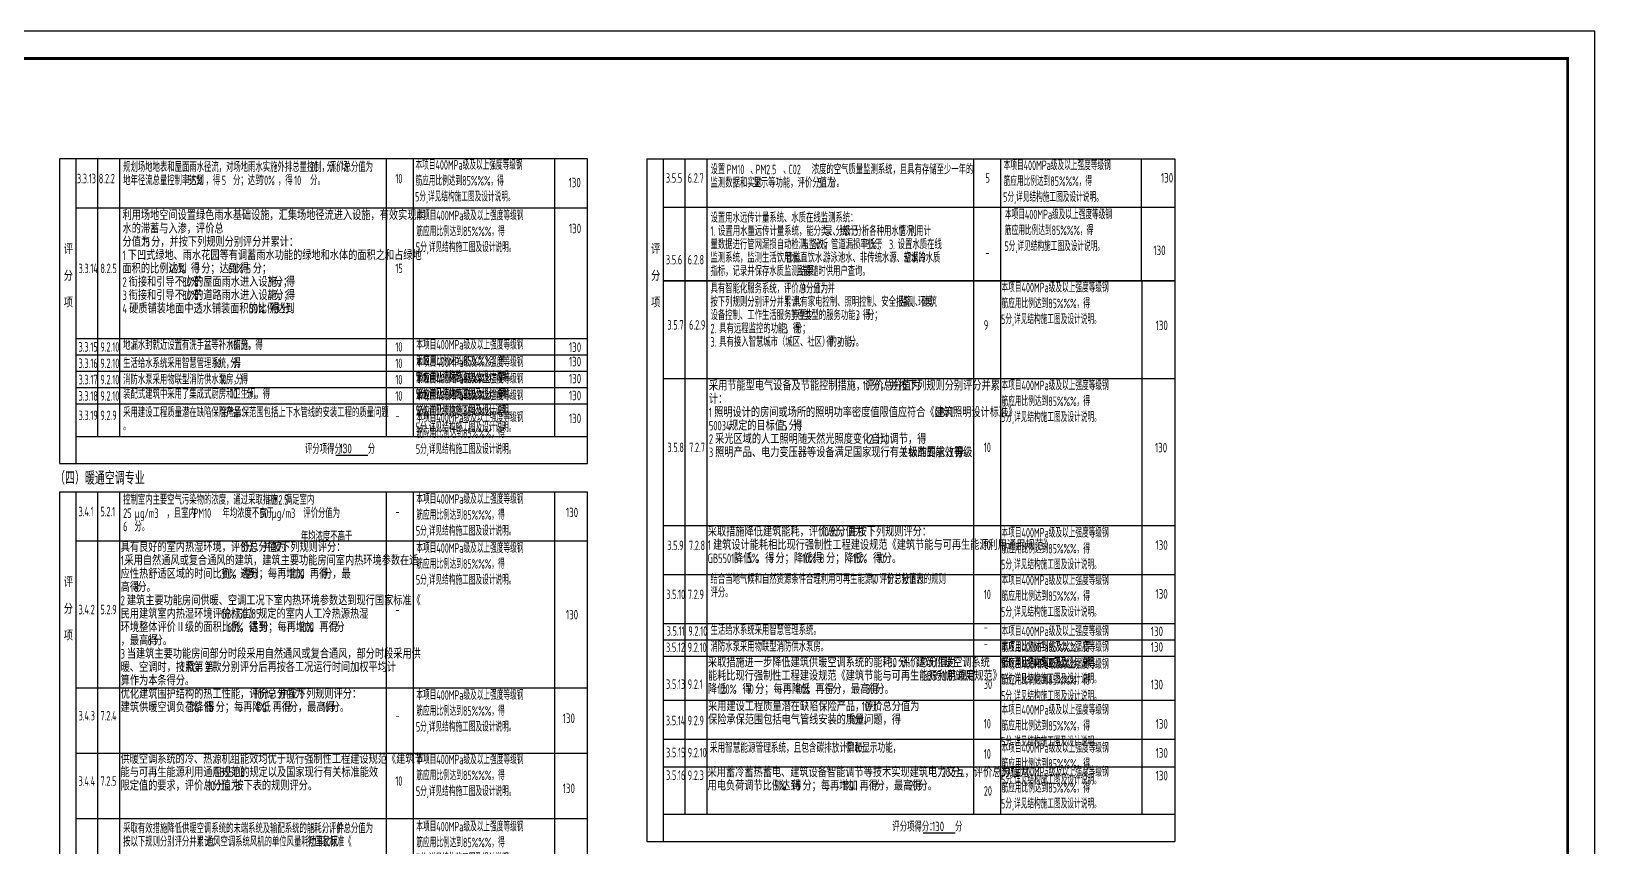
# Model space of a CAD drawing. Extents: x 555966 to 850266, y -53709 to 5691.
# Drawn here: x 708701 to 766166, y -24269 to 5691 of the extents above; entities that cross this region are included whole.
import ezdxf

# ---------------------------------------------------------------- set-up
doc = ezdxf.new("R2010")
doc.units = 0
doc.header["$LTSCALE"] = 1000
for name, color, linetype in [('A-Tab(建筑表格)', 7, 'Continuous'), ('A-TXT', 7, 'Continuous'), ('PUB_TEXT', 7, 'Continuous'), ('PUB_TITLE', 4, 'Continuous')]:
    doc.layers.add(name, color=color, linetype=linetype)
doc.styles.add('LJ_TXT', font='GBENOR', dxfattribs={"width": 0.8, "bigfont": 'GBCBIG'})
doc.styles.get("Standard").update_dxf_attribs({"font": 'GBENOR', "bigfont": 'GBCBIG'})

# ---------------------------------------------------------------- blocks, each defined once
blk = doc.blocks.new('AutoBlock_20250329_28', base_point=(722838, 606))
at = {"color": 1, "style": 'LJ_TXT', "width": 0.7}
for tag, p in [('3.3.13措施_001', (722824, 606)), ('3.3.13措施_002', (722824, 23)), ('3.3.13措施_003', (722807, -561))]:
    blk.add_attdef(tag, p, '', height=350, dxfattribs=at)
blk = doc.blocks.new('AutoBlock_20250329_29', base_point=(722867, -1252))
at = {"color": 1, "style": 'LJ_TXT', "width": 0.7}
for tag, p in [('3.3.14措施_001', (722854, -1252)), ('3.3.14措施_002', (722854, -1835)), ('3.3.14措施_003', (722837, -2419))]:
    blk.add_attdef(tag, p, '', height=350, dxfattribs=at)
blk = doc.blocks.new('AutoBlock_20250329_30', base_point=(722867, -6001))
at = {"color": 1, "style": 'LJ_TXT', "width": 0.7}
for tag, p in [('3.3.15措施_001', (722854, -6001)), ('3.3.15措施_002', (722854, -6585)), ('3.3.15措施_003', (722837, -7168))]:
    blk.add_attdef(tag, p, '', height=350, dxfattribs=at)
blk = doc.blocks.new('AutoBlock_20250329_31', base_point=(722867, -6642))
at = {"color": 1, "style": 'LJ_TXT', "width": 0.7}
for tag, p in [('3.3.16措施_001', (722854, -6642)), ('3.3.16措施_002', (722854, -7226)), ('3.3.16措施_003', (722837, -7809))]:
    blk.add_attdef(tag, p, '', height=350, dxfattribs=at)
blk = doc.blocks.new('AutoBlock_20250329_32', base_point=(722867, -7250))
at = {"color": 1, "style": 'LJ_TXT', "width": 0.7}
for tag, p in [('3.3.17措施_001', (722854, -7250)), ('3.3.17措施_002', (722854, -7833)), ('3.3.17措施_003', (722837, -8417))]:
    blk.add_attdef(tag, p, '', height=350, dxfattribs=at)
blk = doc.blocks.new('AutoBlock_20250329_33', base_point=(722867, -7866))
at = {"color": 1, "style": 'LJ_TXT', "width": 0.7}
for tag, p in [('3.3.18措施_001', (722854, -7866)), ('3.3.18措施_002', (722854, -8450)), ('3.3.18措施_003', (722837, -9033))]:
    blk.add_attdef(tag, p, '', height=350, dxfattribs=at)
blk = doc.blocks.new('AutoBlock_20250329_34', base_point=(722867, -8668))
at = {"color": 1, "style": 'LJ_TXT', "width": 0.7}
for tag, p in [('3.3.19措施_001', (722854, -8668)), ('3.3.19措施_002', (722854, -9251)), ('3.3.19措施_003', (722837, -9835))]:
    blk.add_attdef(tag, p, '', height=350, dxfattribs=at)
blk = doc.blocks.new('AutoBlock_20250329_35', base_point=(722867, -13472))
at = {"color": 1, "style": 'LJ_TXT', "width": 0.7}
for tag, p in [('3.4.2措施_001', (722854, -13472)), ('3.4.2措施_002', (722854, -14055)), ('3.4.2措施_003', (722837, -14639))]:
    blk.add_attdef(tag, p, '', height=350, dxfattribs=at)
blk = doc.blocks.new('AutoBlock_20250329_36', base_point=(722867, -18872))
at = {"color": 1, "style": 'LJ_TXT', "width": 0.7}
for tag, p in [('3.4.3措施_001', (722854, -18872)), ('3.4.3措施_002', (722854, -19456)), ('3.4.3措施_003', (722837, -20039))]:
    blk.add_attdef(tag, p, '', height=350, dxfattribs=at)
blk = doc.blocks.new('AutoBlock_20250329_37', base_point=(722867, -21239))
at = {"color": 1, "style": 'LJ_TXT', "width": 0.7}
for tag, p in [('3.4.4措施_001', (722854, -21239)), ('3.4.4措施_002', (722854, -21822)), ('3.4.4措施_003', (722837, -22406))]:
    blk.add_attdef(tag, p, '', height=350, dxfattribs=at)
blk = doc.blocks.new('AutoBlock_20250329_38', base_point=(722867, -23705))
at = {"color": 1, "style": 'LJ_TXT', "width": 0.7}
for tag, p in [('3.4.5措施_001', (722854, -23705)), ('3.4.5措施_002', (722854, -24288)), ('3.4.5措施_003', (722837, -24872))]:
    blk.add_attdef(tag, p, '', height=350, dxfattribs=at)
blk = doc.blocks.new('AutoBlock_20250329_49', base_point=(744454, 593))
at = {"color": 1, "style": 'LJ_TXT', "width": 0.7}
for tag, p in [('3.5.5措施_001', (744441, 593)), ('3.5.5措施_002', (744441, 10)), ('3.5.5措施_003', (744424, -574))]:
    blk.add_attdef(tag, p, '', height=350, dxfattribs=at)
blk = doc.blocks.new('AutoBlock_20250329_50', base_point=(744501, -1214))
at = {"color": 1, "style": 'LJ_TXT', "width": 0.7}
for tag, p in [('3.5.6措施_001', (744488, -1214)), ('3.5.6措施_002', (744488, -1797)), ('3.5.6措施_003', (744471, -2380))]:
    blk.add_attdef(tag, p, '', height=350, dxfattribs=at)
blk = doc.blocks.new('AutoBlock_20250329_51', base_point=(744378, -3899))
at = {"color": 1, "style": 'LJ_TXT', "width": 0.7}
for tag, p in [('3.5.7措施_001', (744364, -3899)), ('3.5.7措施_002', (744364, -4482)), ('3.5.7措施_003', (744347, -5065))]:
    blk.add_attdef(tag, p, '', height=350, dxfattribs=at)
blk = doc.blocks.new('AutoBlock_20250329_52', base_point=(744378, -7495))
at = {"color": 1, "style": 'LJ_TXT', "width": 0.7}
for tag, p in [('3.5.8措施_001', (744364, -7495)), ('3.5.8措施_002', (744364, -8079)), ('3.5.8措施_003', (744347, -8662))]:
    blk.add_attdef(tag, p, '', height=350, dxfattribs=at)
blk = doc.blocks.new('AutoBlock_20250329_53', base_point=(744378, -12910))
at = {"color": 1, "style": 'LJ_TXT', "width": 0.7}
for tag, p in [('3.5.9措施_001', (744364, -12910)), ('3.5.9措施_002', (744364, -13494)), ('3.5.9措施_003', (744347, -14077))]:
    blk.add_attdef(tag, p, '', height=350, dxfattribs=at)
blk = doc.blocks.new('AutoBlock_20250329_54', base_point=(744378, -14653))
at = {"color": 1, "style": 'LJ_TXT', "width": 0.7}
for tag, p in [('3.5.10措施_001', (744364, -14653)), ('3.5.10措施_002', (744364, -15236)), ('3.5.10措施_003', (744347, -15820))]:
    blk.add_attdef(tag, p, '', height=350, dxfattribs=at)
blk = doc.blocks.new('AutoBlock_20250329_55', base_point=(744378, -16529))
at = {"color": 1, "style": 'LJ_TXT', "width": 0.7}
for tag, p in [('3.5.11措施_001', (744364, -16529)), ('3.5.11措施_002', (744364, -17112)), ('3.5.11措施_003', (744347, -17695))]:
    blk.add_attdef(tag, p, '', height=350, dxfattribs=at)
blk = doc.blocks.new('AutoBlock_20250329_56', base_point=(744378, -17107))
at = {"color": 1, "style": 'LJ_TXT', "width": 0.7}
for tag, p in [('3.5.12措施_001', (744364, -17107)), ('3.5.12措施_002', (744364, -17690)), ('3.5.12措施_003', (744347, -18273))]:
    blk.add_attdef(tag, p, '', height=350, dxfattribs=at)
blk = doc.blocks.new('AutoBlock_20250329_57', base_point=(744378, -17735))
at = {"color": 1, "style": 'LJ_TXT', "width": 0.7}
for tag, p in [('3.5.13措施_001', (744364, -17735)), ('3.5.13措施_002', (744364, -18319)), ('3.5.13措施_003', (744347, -18902))]:
    blk.add_attdef(tag, p, '', height=350, dxfattribs=at)
blk = doc.blocks.new('AutoBlock_20250329_79', base_point=(744378, -20815))
at = {"color": 1, "style": 'LJ_TXT', "width": 0.7}
for tag, p in [('3.5.15措施_001', (744364, -20815)), ('3.5.15措施_002', (744364, -21398)), ('3.5.15措施_003', (744347, -21982))]:
    blk.add_attdef(tag, p, '', height=350, dxfattribs=at)
blk = doc.blocks.new('AutoBlock_20250329_82', base_point=(750026, -19932))
at = {"color": 1, "style": 'LJ_TXT', "width": 0.8}
blk.add_attdef('3.5.14', (750026, -19932), '', height=350, dxfattribs=at)
blk = doc.blocks.new('AutoBlock_20250329_89', base_point=(744378, -19416))
at = {"color": 1, "style": 'LJ_TXT', "width": 0.7}
for tag, p in [('3.5.14措施_001', (744364, -19416)), ('3.5.14措施_002', (744364, -20000)), ('3.5.14措施_003', (744347, -20583))]:
    blk.add_attdef(tag, p, '', height=350, dxfattribs=at)
blk = doc.blocks.new('AutoBlock_20250329_198', base_point=(728449, -41))
at = {"color": 1, "style": 'LJ_TXT', "width": 0.8}
blk.add_attdef('3.3.13', (728449, -41), '', height=350, dxfattribs=at)
blk = doc.blocks.new('AutoBlock_20250329_200', base_point=(728463, -1729))
at = {"color": 1, "style": 'LJ_TXT', "width": 0.8}
blk.add_attdef('3.3.14', (728463, -1729), '', height=350, dxfattribs=at)
blk = doc.blocks.new('AutoBlock_20250329_202', base_point=(728463, -6090))
at = {"color": 1, "style": 'LJ_TXT', "width": 0.8}
blk.add_attdef('3.3.15', (728463, -6090), '', height=350, dxfattribs=at)
blk = doc.blocks.new('AutoBlock_20250329_204', base_point=(728463, -6620))
at = {"color": 1, "style": 'LJ_TXT', "width": 0.8}
blk.add_attdef('3.3.16', (728463, -6620), '', height=350, dxfattribs=at)
blk = doc.blocks.new('AutoBlock_20250329_206', base_point=(728463, -7246))
at = {"color": 1, "style": 'LJ_TXT', "width": 0.8}
blk.add_attdef('3.3.17', (728463, -7246), '', height=350, dxfattribs=at)
blk = doc.blocks.new('AutoBlock_20250329_208', base_point=(728463, -7866))
at = {"color": 1, "style": 'LJ_TXT', "width": 0.8}
blk.add_attdef('3.3.18', (728463, -7866), '', height=350, dxfattribs=at)
blk = doc.blocks.new('AutoBlock_20250329_210', base_point=(728463, -8708))
at = {"color": 1, "style": 'LJ_TXT', "width": 0.8}
blk.add_attdef('3.3.19', (728463, -8708), '', height=350, dxfattribs=at)
blk = doc.blocks.new('AutoBlock_20250329_212', base_point=(728350, -15919))
at = {"color": 1, "style": 'LJ_TXT', "width": 0.8}
blk.add_attdef('3.4.2', (728350, -15919), '', height=350, dxfattribs=at)
blk = doc.blocks.new('AutoBlock_20250329_214', base_point=(728234, -19723))
at = {"color": 1, "style": 'LJ_TXT', "width": 0.8}
blk.add_attdef('3.4.3', (728234, -19723), '', height=350, dxfattribs=at)
blk = doc.blocks.new('AutoBlock_20250329_216', base_point=(728234, -22299))
at = {"color": 1, "style": 'LJ_TXT', "width": 0.8}
blk.add_attdef('3.4.4', (728234, -22299), '', height=350, dxfattribs=at)
blk = doc.blocks.new('AutoBlock_20250329_217', base_point=(720033, -9813))
at = {"color": 1, "style": 'LJ_TXT', "width": 0.8}
blk.add_attdef('给排水总分', (720033, -9813), '', height=350, dxfattribs=at)
blk = doc.blocks.new('AutoBlock_20250329_223', base_point=(722867, -11672))
at = {"color": 1, "style": 'LJ_TXT', "width": 0.7}
for tag, p in [('3.4.1措施_001', (722854, -11672)), ('3.4.1措施_002', (722854, -12255)), ('3.4.1措施_003', (722837, -12839))]:
    blk.add_attdef(tag, p, '', height=350, dxfattribs=at)
blk = doc.blocks.new('AutoBlock_20250329_225', base_point=(728350, -12161))
at = {"color": 1, "style": 'LJ_TXT', "width": 0.8}
blk.add_attdef('3.4.1', (728350, -12161), '', height=350, dxfattribs=at)
blk = doc.blocks.new('AutoBlock_20250329_229', base_point=(744378, -21696))
at = {"color": 1, "style": 'LJ_TXT', "width": 0.7}
for tag, p in [('3.5.16措施_001', (744364, -21696)), ('3.5.16措施_002', (744364, -22280)), ('3.5.16措施_003', (744347, -22863))]:
    blk.add_attdef(tag, p, '', height=350, dxfattribs=at)
blk = doc.blocks.new('AutoBlock_20250329_231', base_point=(750026, -21830))
at = {"color": 1, "style": 'LJ_TXT', "width": 0.8}
blk.add_attdef('3.5.16', (750026, -21830), '', height=350, dxfattribs=at)
blk = doc.blocks.new('AutoBlock_20250329_234', base_point=(741804, -23698))
at = {"color": 1, "style": 'LJ_TXT', "width": 0.8}
blk.add_attdef('电气总分', (741804, -23698), '', height=350, dxfattribs=at)
blk = doc.blocks.new('AutoBlock_20250329_244', base_point=(750222, 131))
at = {"color": 1, "style": 'LJ_TXT', "width": 0.8}
blk.add_attdef('3.5.5', (750222, 131), '', height=350, dxfattribs=at)
blk = doc.blocks.new('AutoBlock_20250329_246', base_point=(749942, -2533))
at = {"color": 1, "style": 'LJ_TXT', "width": 0.8}
blk.add_attdef('3.5.6', (749942, -2533), '', height=350, dxfattribs=at)
blk = doc.blocks.new('AutoBlock_20250329_248', base_point=(750026, -5290))
at = {"color": 1, "style": 'LJ_TXT', "width": 0.8}
blk.add_attdef('3.5.7', (750026, -5290), '', height=350, dxfattribs=at)
blk = doc.blocks.new('AutoBlock_20250329_250', base_point=(750001, -9780))
at = {"color": 1, "style": 'LJ_TXT', "width": 0.8}
blk.add_attdef('3.5.8', (750001, -9780), '', height=350, dxfattribs=at)
blk = doc.blocks.new('AutoBlock_20250329_252', base_point=(750021, -13361))
at = {"color": 1, "style": 'LJ_TXT', "width": 0.8}
blk.add_attdef('3.5.9', (750021, -13361), '', height=350, dxfattribs=at)
blk = doc.blocks.new('AutoBlock_20250329_254', base_point=(750021, -15155))
at = {"color": 1, "style": 'LJ_TXT', "width": 0.8}
blk.add_attdef('3.5.10', (750021, -15155), '', height=350, dxfattribs=at)
blk = doc.blocks.new('AutoBlock_20250329_256', base_point=(749848, -16531))
at = {"color": 1, "style": 'LJ_TXT', "width": 0.8}
blk.add_attdef('3.5.11', (749848, -16531), '', height=350, dxfattribs=at)
blk = doc.blocks.new('AutoBlock_20250329_258', base_point=(749848, -17104))
at = {"color": 1, "style": 'LJ_TXT', "width": 0.8}
blk.add_attdef('3.5.12', (749848, -17104), '', height=350, dxfattribs=at)
blk = doc.blocks.new('AutoBlock_20250329_260', base_point=(749848, -18485))
at = {"color": 1, "style": 'LJ_TXT', "width": 0.8}
blk.add_attdef('3.5.13', (749848, -18485), '', height=350, dxfattribs=at)
blk = doc.blocks.new('AutoBlock_20250329_262', base_point=(750026, -20998))
at = {"color": 1, "style": 'LJ_TXT', "width": 0.8}
blk.add_attdef('3.5.15', (750026, -20998), '', height=350, dxfattribs=at)

msp = doc.modelspace()

# ---------------------------------------------------------------- linework, layer by layer
for p, q in [((719901, -9886), (721067, -9886)), ((741488, -23764), (742654, -23764))]:
    msp.add_line(p, q)
at = {"layer": 'A-TXT'}
for p, q in [((729140, 1005), (709740, 1005)), ((709740, 1005), (709740, -10195)), ((710340, 1005), (710340, -10195)), ((727940, -9195), (727940, 1005)), ((729140, -10195), (729140, 1005)), ((731327, 1005), (731327, -3472)), ((731927, 1005), (731927, -3472)), ((749505, -3472), (749505, 1005)), ((731327, -3472), (731327, -24072)), ((731927, -3472), (750727, -3472)), ((731927, -3472), (749505, -3472)), ((750727, -3472), (731927, -3472)), ((731927, -3472), (731927, -24072)), ((749527, -23072), (749527, -3472)), ((709740, -11230), (709740, -41730)), ((710340, -11230), (710340, -41730)), ((727940, -40730), (727940, -11230)), ((729140, -41730), (729140, -11230))]:
    msp.add_line(p, q, dxfattribs=at)
for points in [[(711139, 1005), (711139, -9195)], [(711939, 1005), (711939, -9195)], [(721740, 1005), (721740, -9195)], [(722740, 1005), (722740, -9195)], [(731327, 1005), (750727, 1005)], [(732727, 1005), (732727, -3472)], [(733527, 1005), (733527, -3472)], [(743327, 1005), (743327, -3472)], [(744327, 1005), (744327, -3472)], [(750727, 1005), (750727, -3472)], [(710340, -795), (729140, -795)], [(731927, -774), (750727, -774)], [(732727, -3472), (732727, -23072)], [(733527, -3472), (733527, -23072)], [(743327, -3472), (743327, -23072)], [(744327, -3472), (744327, -23072)], [(750727, -3472), (750727, -24072)], [(710340, -5595), (729140, -5595)], [(710340, -6195), (729140, -6195)], [(710340, -6795), (729140, -6795)], [(710340, -7395), (729140, -7395)], [(731927, -7072), (750727, -7072)], [(710340, -7995), (729140, -7995)], [(710340, -9195), (729140, -9195)], [(709740, -10195), (729140, -10195)], [(709740, -11230), (729140, -11230)], [(711139, -11230), (711139, -40730)], [(711939, -11230), (711939, -40730)], [(721740, -11230), (721740, -40730)], [(722740, -11230), (722740, -40730)], [(731927, -12472), (750727, -12472)], [(710340, -13030), (729140, -13030)], [(731927, -14272), (750727, -14272)], [(731927, -16072), (750727, -16072)], [(731927, -16672), (750727, -16672)], [(731927, -17272), (750727, -17272)], [(710340, -18430), (729140, -18430)], [(731927, -18887), (750727, -18887)], [(731927, -20316), (750727, -20316)], [(710340, -20830), (729140, -20830)], [(731927, -21328), (750727, -21328)], [(710340, -23230), (729140, -23230)], [(731927, -23072), (750727, -23072)], [(731327, -24072), (750727, -24072)]]:
    msp.add_lwpolyline(points, dxfattribs=at)
at = {"layer": 'PUB_TITLE'}
msp.add_lwpolyline([(661066, -53709), (766166, -53709), (766166, 5691), (661066, 5691)], close=True, dxfattribs=at)
at = {"layer": 'PUB_TITLE', "const_width": 100}
msp.add_lwpolyline([(663566, -52709), (765166, -52709), (765166, 4691), (663566, 4691)], close=True, dxfattribs=at)

# ---------------------------------------------------------------- block references
for name, p, values in [('AutoBlock_20250329_28', (722838, 606), {'3.3.13措施_001': '本项目400MPa级及以上强度等级钢', '3.3.13措施_002': '筋应用比例达到85%%%%%%%%%，得', '3.3.13措施_003': '5分,详见结构施工图及设计说明。'}), ('AutoBlock_20250329_49', (744454, 593), {'3.5.5措施_001': '本项目400MPa级及以上强度等级钢', '3.5.5措施_002': '筋应用比例达到85%%%%%%%%%，得', '3.5.5措施_003': '5分,详见结构施工图及设计说明。'}), ('AutoBlock_20250329_198', (728449, -41), {'3.3.13': '130'}), ('AutoBlock_20250329_244', (750222, 131), {'3.5.5': '130'}), ('AutoBlock_20250329_29', (722867, -1252), {'3.3.14措施_001': '本项目400MPa级及以上强度等级钢', '3.3.14措施_002': '筋应用比例达到85%%%%%%%%%，得', '3.3.14措施_003': '5分,详见结构施工图及设计说明。'}), ('AutoBlock_20250329_50', (744501, -1214), {'3.5.6措施_001': '本项目400MPa级及以上强度等级钢', '3.5.6措施_002': '筋应用比例达到85%%%%%%%%%，得', '3.5.6措施_003': '5分,详见结构施工图及设计说明。'}), ('AutoBlock_20250329_200', (728463, -1729), {'3.3.14': '130'}), ('AutoBlock_20250329_246', (749942, -2533), {'3.5.6': '130'}), ('AutoBlock_20250329_51', (744378, -3899), {'3.5.7措施_001': '本项目400MPa级及以上强度等级钢', '3.5.7措施_002': '筋应用比例达到85%%%%%%%%%，得', '3.5.7措施_003': '5分,详见结构施工图及设计说明。'}), ('AutoBlock_20250329_248', (750026, -5290), {'3.5.7': '130'}), ('AutoBlock_20250329_30', (722867, -6001), {'3.3.15措施_001': '本项目400MPa级及以上强度等级钢', '3.3.15措施_002': '筋应用比例达到85%%%%%%%%%，得', '3.3.15措施_003': '5分,详见结构施工图及设计说明。'}), ('AutoBlock_20250329_202', (728463, -6090), {'3.3.15': '130'}), ('AutoBlock_20250329_31', (722867, -6642), {'3.3.16措施_001': '本项目400MPa级及以上强度等级钢', '3.3.16措施_002': '筋应用比例达到85%%%%%%%%%，得', '3.3.16措施_003': '5分,详见结构施工图及设计说明。'}), ('AutoBlock_20250329_204', (728463, -6620), {'3.3.16': '130'}), ('AutoBlock_20250329_32', (722867, -7250), {'3.3.17措施_001': '本项目400MPa级及以上强度等级钢', '3.3.17措施_002': '筋应用比例达到85%%%%%%%%%，得', '3.3.17措施_003': '5分,详见结构施工图及设计说明。'}), ('AutoBlock_20250329_206', (728463, -7246), {'3.3.17': '130'}), ('AutoBlock_20250329_52', (744378, -7495), {'3.5.8措施_001': '本项目400MPa级及以上强度等级钢', '3.5.8措施_002': '筋应用比例达到85%%%%%%%%%，得', '3.5.8措施_003': '5分,详见结构施工图及设计说明。'}), ('AutoBlock_20250329_33', (722867, -7866), {'3.3.18措施_001': '本项目400MPa级及以上强度等级钢', '3.3.18措施_002': '筋应用比例达到85%%%%%%%%%，得', '3.3.18措施_003': '5分,详见结构施工图及设计说明。'}), ('AutoBlock_20250329_208', (728463, -7866), {'3.3.18': '130'}), ('AutoBlock_20250329_34', (722867, -8668), {'3.3.19措施_001': '本项目400MPa级及以上强度等级钢', '3.3.19措施_002': '筋应用比例达到85%%%%%%%%%，得', '3.3.19措施_003': '5分,详见结构施工图及设计说明。'}), ('AutoBlock_20250329_210', (728463, -8708), {'3.3.19': '130'}), ('AutoBlock_20250329_217', (720033, -9813), {'给排水总分': '130'}), ('AutoBlock_20250329_250', (750001, -9780), {'3.5.8': '130'}), ('AutoBlock_20250329_223', (722867, -11672), {'3.4.1措施_001': '本项目400MPa级及以上强度等级钢', '3.4.1措施_002': '筋应用比例达到85%%%%%%%%%，得', '3.4.1措施_003': '5分,详见结构施工图及设计说明。'}), ('AutoBlock_20250329_225', (728350, -12161), {'3.4.1': '130'}), ('AutoBlock_20250329_53', (744378, -12910), {'3.5.9措施_001': '本项目400MPa级及以上强度等级钢', '3.5.9措施_002': '筋应用比例达到85%%%%%%%%%，得', '3.5.9措施_003': '5分,详见结构施工图及设计说明。'}), ('AutoBlock_20250329_35', (722867, -13472), {'3.4.2措施_001': '本项目400MPa级及以上强度等级钢', '3.4.2措施_002': '筋应用比例达到85%%%%%%%%%，得', '3.4.2措施_003': '5分,详见结构施工图及设计说明。'}), ('AutoBlock_20250329_252', (750021, -13361), {'3.5.9': '130'}), ('AutoBlock_20250329_54', (744378, -14653), {'3.5.10措施_001': '本项目400MPa级及以上强度等级钢', '3.5.10措施_002': '筋应用比例达到85%%%%%%%%%，得', '3.5.10措施_003': '5分,详见结构施工图及设计说明。'}), ('AutoBlock_20250329_254', (750021, -15155), {'3.5.10': '130'}), ('AutoBlock_20250329_212', (728350, -15919), {'3.4.2': '130'}), ('AutoBlock_20250329_55', (744378, -16529), {'3.5.11措施_001': '本项目400MPa级及以上强度等级钢', '3.5.11措施_002': '筋应用比例达到85%%%%%%%%%，得', '3.5.11措施_003': '5分,详见结构施工图及设计说明。'}), ('AutoBlock_20250329_256', (749848, -16531), {'3.5.11': '130'}), ('AutoBlock_20250329_56', (744378, -17107), {'3.5.12措施_001': '本项目400MPa级及以上强度等级钢', '3.5.12措施_002': '筋应用比例达到85%%%%%%%%%，得', '3.5.12措施_003': '5分,详见结构施工图及设计说明。'}), ('AutoBlock_20250329_258', (749848, -17104), {'3.5.12': '130'}), ('AutoBlock_20250329_57', (744378, -17735), {'3.5.13措施_001': '本项目400MPa级及以上强度等级钢', '3.5.13措施_002': '筋应用比例达到85%%%%%%%%%，得', '3.5.13措施_003': '5分,详见结构施工图及设计说明。'}), ('AutoBlock_20250329_260', (749848, -18485), {'3.5.13': '130'}), ('AutoBlock_20250329_36', (722867, -18872), {'3.4.3措施_001': '本项目400MPa级及以上强度等级钢', '3.4.3措施_002': '筋应用比例达到85%%%%%%%%%，得', '3.4.3措施_003': '5分,详见结构施工图及设计说明。'}), ('AutoBlock_20250329_214', (728234, -19723), {'3.4.3': '130'}), ('AutoBlock_20250329_89', (744378, -19416), {'3.5.14措施_001': '本项目400MPa级及以上强度等级钢', '3.5.14措施_002': '筋应用比例达到85%%%%%%%%%，得', '3.5.14措施_003': '5分,详见结构施工图及设计说明。'}), ('AutoBlock_20250329_82', (750026, -19932), {'3.5.14': '130'}), ('AutoBlock_20250329_79', (744378, -20815), {'3.5.15措施_001': '本项目400MPa级及以上强度等级钢', '3.5.15措施_002': '筋应用比例达到85%%%%%%%%%，得', '3.5.15措施_003': '5分,详见结构施工图及设计说明。'}), ('AutoBlock_20250329_262', (750026, -20998), {'3.5.15': '130'}), ('AutoBlock_20250329_37', (722867, -21239), {'3.4.4措施_001': '本项目400MPa级及以上强度等级钢', '3.4.4措施_002': '筋应用比例达到85%%%%%%%%%，得', '3.4.4措施_003': '5分,详见结构施工图及设计说明。'}), ('AutoBlock_20250329_229', (744378, -21696), {'3.5.16措施_001': '本项目400MPa级及以上强度等级钢', '3.5.16措施_002': '筋应用比例达到85%%%%%%%%%，得', '3.5.16措施_003': '5分,详见结构施工图及设计说明。'}), ('AutoBlock_20250329_231', (750026, -21830), {'3.5.16': '130'}), ('AutoBlock_20250329_216', (728234, -22299), {'3.4.4': '130'}), ('AutoBlock_20250329_38', (722867, -23705), {'3.4.5措施_001': '本项目400MPa级及以上强度等级钢', '3.4.5措施_002': '筋应用比例达到85%%%%%%%%%，得', '3.4.5措施_003': '5分,详见结构施工图及设计说明。'}), ('AutoBlock_20250329_234', (741804, -23698), {'电气总分': '130'})]:
    msp.add_blockref(name, p).add_auto_attribs(values)

# ---------------------------------------------------------------- texts
at = {"layer": 'A-Tab(建筑表格)', "style": 'LJ_TXT', "width": 0.8}
for s, height, p in [('评分项得分：', 337.6, (718765, -9832)), ('分', 338, (721069, -9832)), ('（四）暖通空调专业', 482.3, (709573, -10965)), ('评分项得分：', 337.6, (740352, -23709)), ('分', 338, (742656, -23709))]:
    msp.add_text(s, height=height, dxfattribs=at).set_placement(p)
at = {"layer": 'A-TXT', "style": 'LJ_TXT'}
for s, height, width, p in [('规划场地地表和屋面雨水径流，对场地雨水实施外排总量控制，评价总分值为', 337.59, 0.8, (712079, 528)), ('10', 350, 0.64, (718966, 528)), ('分。场', 337.6, 0.8, (719553, 528)), ('设置', 337.6, 0.8, (733667, 441)), ('PM10', 350, 0.64, (734262, 441)), ('PM2.5', 350, 0.64, (735323, 441)), ('C02', 350, 0.64, (736533, 441)), ('浓度的空气质量监测系统，且具有存储至少一年的', 337.59, 0.8, (737386, 441)), ('3.3.13', 350, 0.64, (710380, 105)), ('8.2.2', 350, 0.64, (711183, 105)), ('地年径流总量控制率达到', 337.59, 0.8, (712079, 38)), ('55%', 350, 0.64, (714445, 38)), ('，得', 337.6, 0.8, (715106, 38)), ('5', 350, 0.64, (715702, 38)), ('分；达到', 337.6, 0.8, (716118, 38)), ('70%', 350, 0.64, (717107, 38)), ('，得', 337.6, 0.8, (717768, 38)), ('10', 350, 0.64, (718364, 38)), ('分。', 337.6, 0.8, (718951, 38)), ('10', 350, 0.64, (722085, 105)), ('3.5.5', 350, 0.64, (732027, 126)), ('6.2.7', 350, 0.64, (732830, 126)), ('监测数据和实时', 337.6, 0.8, (733667, -49)), ('、', 338, 0.8, (735126, 441)), ('显示等功能，评价分值为', 337.59, 0.8, (735245, -49)), ('、', 338, 0.8, (736336, 441)), ('5', 350, 0.64, (737611, -49)), ('分。', 337.6, 0.8, (738027, -49)), ('5', 350, 0.64, (743774, 126)), ('设置用水远传计量系统、水质在线监测系统：', 337.59, 0.8, (733667, -1334)), ('1.', 350, 0.64, (733667, -1824)), ('设置用水量远传计量系统，能分类、分级记', 337.59, 0.8, (733944, -1824)), ('录、统计分析各种用水情况；', 337.59, 0.8, (737882, -1824)), ('2.', 350, 0.64, (740640, -1824)), ('利用计', 337.6, 0.8, (740960, -1824)), ('量数据进行管网漏损自动检测、分析', 337.59, 0.8, (733667, -2314)), ('与整改，管道漏损率低于', 337.59, 0.8, (737015, -2314)), ('5%', 350, 0.64, (739380, -2314)), ('；', 338, 0.8, (739828, -2314)), ('3.', 350, 0.64, (740227, -2314)), ('设置水质在线', 337.6, 0.8, (740547, -2314)), ('3.3.14', 350, 0.64, (710440, -3195)), ('8.2.5', 350, 0.64, (711243, -3195)), ('15', 350, 0.64, (722085, -3195)), ('3.5.6', 350, 0.64, (732027, -2874)), ('6.2.8', 350, 0.64, (732830, -2874)), ('监测系统，监测生活饮用水、', 337.59, 0.8, (733667, -2804)), ('管道直饮水、', 337.6, 0.8, (736425, -2804)), ('游泳池水、非传统水源、空调冷', 337.59, 0.8, (737807, -2804)), ('却水的水质', 337.6, 0.8, (740762, -2804)), ('-', 350, 0.64, (743774, -2615)), ('指标，记录并保存水质监测结果，', 337.59, 0.8, (733667, -3294)), ('且能随时供用户查询。', 337.6, 0.8, (736818, -3294)), ('具有智能化服务系统，评价总分值为', 337.59, 0.8, (733667, -3937)), ('9', 350, 0.64, (737015, -3937)), ('分，并', 337.6, 0.8, (737431, -3937)), ('按下列规则分别评分并累计：', 337.59, 0.8, (733667, -4427)), ('设备控制、工作生活服务等至少', 337.59, 0.8, (733667, -4917)), ('1.', 350, 0.64, (736425, -4427)), ('3', 350, 0.64, (736622, -4917)), ('具有家电控制、照明控制、安全报警、环境', 337.59, 0.8, (736702, -4427)), ('种类型的服务功能，得', 337.6, 0.8, (736835, -4917)), ('3', 350, 0.64, (739004, -4917)), ('分；', 337.6, 0.8, (739420, -4917)), ('监测、建筑', 337.6, 0.8, (740640, -4427)), ('3.5.7', 350, 0.64, (732083, -5272)), ('6.2.9', 350, 0.64, (732880, -5272)), ('2.', 350, 0.64, (733667, -5407)), ('具有远程监控的功能，得', 337.59, 0.8, (733987, -5407)), ('3', 350, 0.64, (736352, -5407)), ('分；', 337.6, 0.8, (736768, -5407)), ('9', 350, 0.64, (743713, -5272)), ('3.3.15', 350, 0.64, (710440, -6081)), ('9.2.10', 350, 0.64, (711243, -6081)), ('地漏水封就近设置有洗手盆等补水措施，得', 337.59, 0.8, (712079, -6011)), ('10', 350, 0.64, (716017, -6011)), ('分。', 337.6, 0.8, (716401, -6011)), ('10', 350, 0.64, (722085, -6081)), ('3.', 350, 0.64, (733667, -5897)), ('具有接入智慧城市（城区、社区）的功能，', 337.59, 0.8, (733987, -5897)), ('得', 338, 0.8, (737925, -5897)), ('3', 350, 0.64, (738324, -5897)), ('分。', 337.6, 0.8, (738740, -5897)), ('生活给水系统采用智慧管理系统，得', 337.59, 0.8, (712079, -6681)), ('分。', 337.6, 0.8, (716014, -6681)), ('3.3.16', 350, 0.64, (710440, -6681)), ('9.2.10', 350, 0.64, (711243, -6681)), ('10', 350, 0.64, (715428, -6681)), ('10', 350, 0.64, (722085, -6681)), ('3.3.17', 350, 0.64, (710440, -7281)), ('9.2.10', 350, 0.64, (711243, -7281)), ('消防水泵采用物联型消防供水泵房，得', 337.59, 0.8, (712079, -7281)), ('装配式建筑中采用了集成式厨房和卫生间，得', 337.59, 0.8, (712079, -7811)), ('10', 350, 0.64, (715624, -7281)), ('10', 350, 0.64, (716011, -7811)), ('分', 338, 0.8, (716211, -7281)), ('分。', 337.6, 0.8, (716598, -7811)), ('10', 350, 0.64, (722085, -7281)), ('3.3.18', 350, 0.64, (710440, -7881)), ('9.2.10', 350, 0.64, (711243, -7881)), ('10', 350, 0.64, (722085, -7881)), ('3.3.19', 350, 0.64, (710440, -8595)), ('9.2.9', 350, 0.64, (711243, -8595)), ('采用建设工程质量潜在缺陷保险产品：', 337.59, 0.8, (712079, -8489)), ('保险承保范围包括上下水管线的安装工程的质量问题', 337.59, 0.8, (715624, -8489)), ('-', 350, 0.64, (722085, -8595)), ('。', 338, 0.8, (712079, -8979)), ('3.5.8', 350, 0.64, (732083, -9772)), ('7.2.7', 350, 0.64, (732880, -9772)), ('10', 350, 0.64, (743713, -9772)), ('控制室内主要空气污染物的浓度，通过采取措施，满足室内', 337.59, 0.8, (712079, -11698)), ('PM2.5', 350, 0.64, (717394, -11698)), ('3.4.1', 350, 0.64, (710440, -12130)), ('5.2.1', 350, 0.64, (711243, -12130)), ('25', 350, 0.64, (712079, -12188)), ('μ', 338, 0.8, (712506, -12188)), ('g/m3', 350, 0.64, (712703, -12188)), ('，且室内', 337.6, 0.8, (713673, -12188)), ('PM10', 350, 0.64, (714662, -12188)), ('年均浓度不高于', 337.6, 0.8, (715729, -12188)), ('50', 350, 0.64, (717105, -12188)), ('μ', 338, 0.8, (717532, -12188)), ('g/m3', 350, 0.64, (717729, -12188)), ('评价分值为', 337.6, 0.8, (718699, -12188)), ('-', 350, 0.64, (722085, -12130)), ('6', 350, 0.64, (712079, -12678)), ('分。', 337.6, 0.8, (712495, -12678)), ('年均浓度不高于', 337.6, 0.8, (718610, -13041)), ('3.5.9', 350, 0.64, (732076, -13372)), ('7.2.8', 350, 0.64, (732873, -13372)), ('10', 350, 0.64, (743713, -13372)), ('结合当地气候和自然资源条件合理利用可再生能源，评价总分值为', 337.59, 0.8, (733667, -14612)), ('10', 350, 0.64, (739571, -14612)), ('分，按下表的规则', 337.6, 0.8, (740157, -14612)), ('3.5.10', 350, 0.64, (732036, -15172)), ('7.2.9', 350, 0.64, (732833, -15172)), ('评分。', 337.6, 0.8, (733667, -15102)), ('10', 350, 0.64, (743713, -15172)), ('3.4.2', 350, 0.64, (710440, -15730)), ('5.2.9', 350, 0.64, (711243, -15730)), ('-', 350, 0.64, (722085, -15730)), ('3.5.11', 350, 0.64, (732055, -16519)), ('9.2.10', 350, 0.64, (732852, -16519)), ('生活给水系统采用智慧管理系统。', 337.59, 0.8, (733667, -16487)), ('-', 350, 0.64, (743713, -16372)), ('3.5.12', 350, 0.64, (732031, -17119)), ('9.2.10', 350, 0.64, (732828, -17119)), ('消防水泵采用物联型消防供水泵房。', 337.59, 0.8, (733667, -17100)), ('-', 350, 0.64, (743713, -16972)), ('3.5.13', 350, 0.64, (732032, -18472)), ('9.2.1', 350, 0.64, (732830, -18472)), ('30', 350, 0.64, (743713, -18472)), ('3.4.3', 350, 0.64, (710440, -19630)), ('7.2.4', 350, 0.64, (711243, -19630)), ('-', 350, 0.64, (722085, -19630)), ('3.5.14', 350, 0.64, (732027, -19808)), ('9.2.9', 350, 0.64, (732824, -19808)), ('10', 350, 0.64, (743713, -19923)), ('3.5.15', 350, 0.64, (732032, -20985)), ('9.2.10', 350, 0.64, (732830, -20985)), ('采用智慧能源管理系统，且包含碳排放计算和显示功能，', 350, 0.8, (733643, -20814)), ('得10分。', 350, 0.64, (738643, -20810)), ('10', 350, 0.64, (743713, -21033)), ('3.4.4', 350, 0.64, (710440, -22030)), ('7.2.5', 350, 0.64, (711243, -22030)), ('10', 350, 0.64, (722085, -22030)), ('3.5.16', 350, 0.64, (732032, -21816)), ('9.2.3', 350, 0.64, (732830, -21816)), ('20', 350, 0.64, (743713, -22395)), ('采取有效措施降低供暖空调系统的末端系统及输配系统的能耗，评价总分值为', 337.59, 0.8, (712079, -23770)), ('5', 350, 0.64, (718966, -23770)), ('分，并', 337.6, 0.8, (719382, -23770)), ('按以下规则分别评分并累计：', 337.59, 0.8, (712079, -24260)), ('1.', 350, 0.64, (714838, -24260)), ('通风空调系统风机的单位风量耗功率比现', 337.59, 0.8, (715115, -24260)), ('行国家标准《', 337.6, 0.8, (718857, -24260))]:
    msp.add_text(s, height=height, dxfattribs=dict(at, width=width)).set_placement(p)
at = {"layer": 'PUB_TEXT'}
for s, height, p in [('利用场地空间设置绿色雨水基础设施，汇集场地径流进入设施，有效实现雨', 337.59, (712055, -1244)), ('水的滞蓄与入渗，评价总', 337.59, (712055, -1734)), ('评', 338, (709896, -2494)), ('分值为', 337.6, (712055, -2224)), ('分，并按下列规则分别评分并累计：', 337.59, (713107, -2224)), ('评', 338, (731483, -2494)), ('面积的比例达到', 337.6, (712055, -3204)), ('下凹式绿地、雨水花园等有调蓄雨水功能的绿地和水体的面积之和占绿地', 337.59, (712247, -2714)), ('，得', 337.6, (714230, -3204)), ('分；达到', 337.6, (714949, -3204)), ('得', 338, (716369, -3204)), ('分；', 337.6, (716843, -3204)), ('分', 338, (709896, -3474)), ('衔接和引导不少于', 337.6, (712282, -3694)), ('的屋面雨水进入设施，得', 337.59, (714686, -3694)), ('分；', 337.6, (717616, -3694)), ('分', 338, (731483, -3474)), ('衔接和引导不少于', 337.6, (712282, -4184)), ('的道路雨水进入设施，得', 337.59, (714686, -4184)), ('分；', 337.6, (717634, -4184)), ('项', 338, (709896, -4454)), ('硬质铺装地面中透水铺装面积的比例达到', 337.59, (712300, -4674)), ('，得', 337.6, (717161, -4674)), ('分。', 337.6, (717880, -4674)), ('项', 338, (731483, -4454)), ('采用节能型电气设备及节能控制措施，评价总分值为', 337.59, (733608, -7505)), ('分，并按下列规则分别评分并累', 337.59, (739575, -7505)), ('计：', 337.6, (733608, -7995)), ('照明设计的房间或场所的照明功率密度值限值应符合《建筑照明设计标准》', 337.59, (733801, -8485)), ('规定的目标值，得', 337.6, (734343, -8975)), ('分；', 337.6, (736537, -8975)), ('采光区域的人工照明随天然光照度变化自动调节，得', 337.59, (733836, -9465)), ('分；', 337.6, (739715, -9465)), ('照明产品、电力变压器等设备满足国家现行有关标准的能效等级', 337.59, (733836, -9955)), ('级的要求，得', 337.6, (740944, -9955)), ('分。', 337.6, (742646, -9955)), ('采取措施降低建筑能耗，评价总分值为', 337.59, (733567, -12868)), ('分，并按下列规则评分：', 337.59, (738059, -12868)), ('具有良好的室内热湿环境，评价总分值为', 337.59, (711988, -13438)), ('分，并按下列规则评分：', 337.59, (716534, -13438)), ('建筑设计能耗相比现行强制性工程建设规范《建筑节能与可再生能源利用通用规范》', 337.59, (733759, -13358)), ('采用自然通风或复合通风的建筑，建筑主要功能房间室内热环境参数在适', 337.59, (712128, -13928)), ('降低', 337.6, (734529, -13848)), ('，得', 337.6, (735336, -13848)), ('分；降低', 337.6, (736055, -13848)), ('得', 338, (737440, -13848)), ('分；降低', 337.6, (737913, -13848)), ('，得', 337.6, (739299, -13848)), ('分。', 337.6, (740000, -13848)), ('应性热舒适区域的时间比例，达到', 337.59, (711988, -14418)), ('，得', 337.6, (716112, -14418)), ('分；每再增加', 337.6, (716726, -14418)), ('，再得', 337.6, (718603, -14418)), ('分，最', 337.6, (719428, -14418)), ('评', 338, (709896, -14729)), ('高得', 337.6, (711988, -14908)), ('分。', 337.6, (712602, -14908)), ('分', 338, (709896, -15709)), ('民用建筑室内热湿环境评价标准》', 337.59, (711988, -15888)), ('建筑主要功能房间供暖、空调工况下室内热环境参数达到现行国家标准《', 337.59, (712216, -15398)), ('规定的室内人工冷热源热湿', 337.59, (717039, -15888)), ('环境整体评价Ⅱ级的面积比例，达到', 337.59, (711988, -16378)), ('，得', 337.6, (716358, -16378)), ('分；每再增加', 337.6, (717077, -16378)), ('，再得', 337.6, (718954, -16378)), ('分', 338, (719883, -16378)), ('项', 338, (709896, -16689)), ('，最高得', 337.6, (711988, -16868)), ('分。', 337.6, (713199, -16868)), ('当建筑主要功能房间部分时段采用自然通风或复合通风，部分时段采用供', 337.59, (712216, -17358)), ('暖、空调时，按照第', 337.6, (711988, -17848)), ('款、第', 337.6, (714392, -17848)), ('款分别评分后再按各工况运行时间加权平均计', 337.59, (715357, -17848)), ('采取措施进一步降低建筑供暖空调系统的能耗，评价总分值为', 337.59, (733572, -17675)), ('能耗比现行强制性工程建设规范《建筑节能与可再生能源利用通用规范》', 337.59, (733572, -18165)), ('分。建筑供暖空调系统', 337.6, (740557, -17675)), ('的规定', 337.6, (742398, -18165)), ('算作为本条得分。', 337.6, (711988, -18338)), ('降低', 337.6, (733572, -18655)), ('，得', 337.6, (734501, -18655)), ('分；每再降低', 337.6, (735307, -18655)), ('，再得', 337.6, (737184, -18655)), ('分，最高得', 337.6, (738149, -18655)), ('分。', 337.6, (739728, -18655)), ('优化建筑围护结构的热工性能，评价总分值为', 337.59, (711988, -18830)), ('建筑供暖空调负荷降低', 337.6, (711988, -19320)), ('，得', 337.6, (714761, -19320)), ('分；每再降低', 337.6, (715480, -19320)), ('分，并按下列规则评分：', 337.59, (717113, -18830)), ('，再得', 337.6, (717234, -19320)), ('分，最高得', 337.6, (718164, -19320)), ('分。', 337.6, (719708, -19320)), ('采用建设工程质量潜在缺陷保险产品，评价总分值为', 337.59, (733578, -19287)), ('分：', 337.6, (739440, -19287)), ('保险承保范围包括电气管线安装的质量问题，得', 337.59, (733578, -19777)), ('分。', 337.6, (738949, -19777)), ('供暖空调系统的冷、热源机组能效均优于现行强制性工程建设规范《建筑节', 337.59, (711983, -21221)), ('能与可再生能源利用通用规范》', 337.59, (711983, -21711)), ('限定值的要求，评价总分值为', 337.59, (711983, -22201)), ('分，按下表的规则评分。', 337.59, (715493, -22201)), ('的规定以及国家现行有关标准能效', 337.59, (716386, -21711)), ('采用蓄冷蓄热蓄电、建筑设备智能调节等技术实现建筑电力交互，评价总分值为', 337.59, (733558, -21711)), ('用电负荷调节比例达到', 337.6, (733558, -22201)), ('，得', 337.6, (736330, -22201)), ('分；每再增加', 337.6, (737049, -22201)), ('，再得', 337.6, (738804, -22201)), ('分，最高得', 337.6, (739734, -22201)), ('分。', 337.6, (741312, -22201)), ('分。', 337.6, (742509, -21711))]:
    msp.add_text(s, height=height, dxfattribs=at).set_placement(p)
at = {"layer": 'PUB_TEXT', "width": 0.6}
for s, p in [('15', (712792, -2224)), ('1', (712055, -2714)), ('40%', (713775, -3204)), ('3', (714721, -3204)), ('60%', (715932, -3204)), ('5', (716615, -3204)), ('2', (712055, -3694)), ('80%', (714248, -3694)), ('3', (717389, -3694)), ('3', (712055, -4184)), ('80%', (714248, -4184)), ('4', (717389, -4184)), ('4', (712055, -4674)), ('50%', (716723, -4674)), ('3', (717652, -4674)), ('10', (739260, -7505)), ('1', (733608, -8485)), ('GB/T', (741910, -8485)), ('2', (733608, -9465)), ('50034', (733608, -8975)), ('5', (736309, -8975)), ('2', (739488, -9465)), ('3', (733608, -9955)), ('2', (740717, -9955)), ('3', (742419, -9955)), ('10', (737744, -12868)), ('8', (716412, -13438)), ('1', (733567, -13358)), ('1.', (711988, -13928)), ('GB55015', (733567, -13848)), ('5%', (735021, -13848)), ('6', (735827, -13848)), ('10%', (737038, -13848)), ('8', (737686, -13848)), ('15%', (738896, -13848)), ('10', (739790, -13848)), ('30%', (715674, -14418)), ('2', (716603, -14418)), ('10%', (718200, -14418)), ('1', (719340, -14418)), ('8', (712480, -14908)), ('2', (711988, -15398)), ('GB/T', (715674, -15888)), ('60%', (715920, -16378)), ('50785', (716322, -15888)), ('5', (716849, -16378)), ('10%', (718551, -16378)), ('1', (719691, -16378)), ('8', (712971, -16868)), ('3', (711988, -17358)), ('1', (714200, -17848)), ('2', (715130, -17848)), ('30', (740207, -17675)), ('20%', (734063, -18655)), ('10', (734992, -18655)), ('10%', (736782, -18655)), ('5', (737922, -18655)), ('30', (739378, -18655)), ('GB55015', (741436, -18165)), ('10', (716903, -18830)), ('10', (739230, -19287)), ('3%', (714446, -19320)), ('5', (715252, -19320)), ('1%', (716954, -19320)), ('1', (717971, -19320)), ('10', (719393, -19320)), ('10', (738739, -19777)), ('GB55015', (715424, -21711)), ('20', (742159, -21711)), ('10', (715178, -22201)), ('5%', (736015, -22201)), ('5', (736822, -22201)), ('1%', (738524, -22201)), ('1', (739541, -22201)), ('20', (740962, -22201))]:
    msp.add_text(s, height=350, dxfattribs=at).set_placement(p)

doc.saveas('drawing.dxf')
